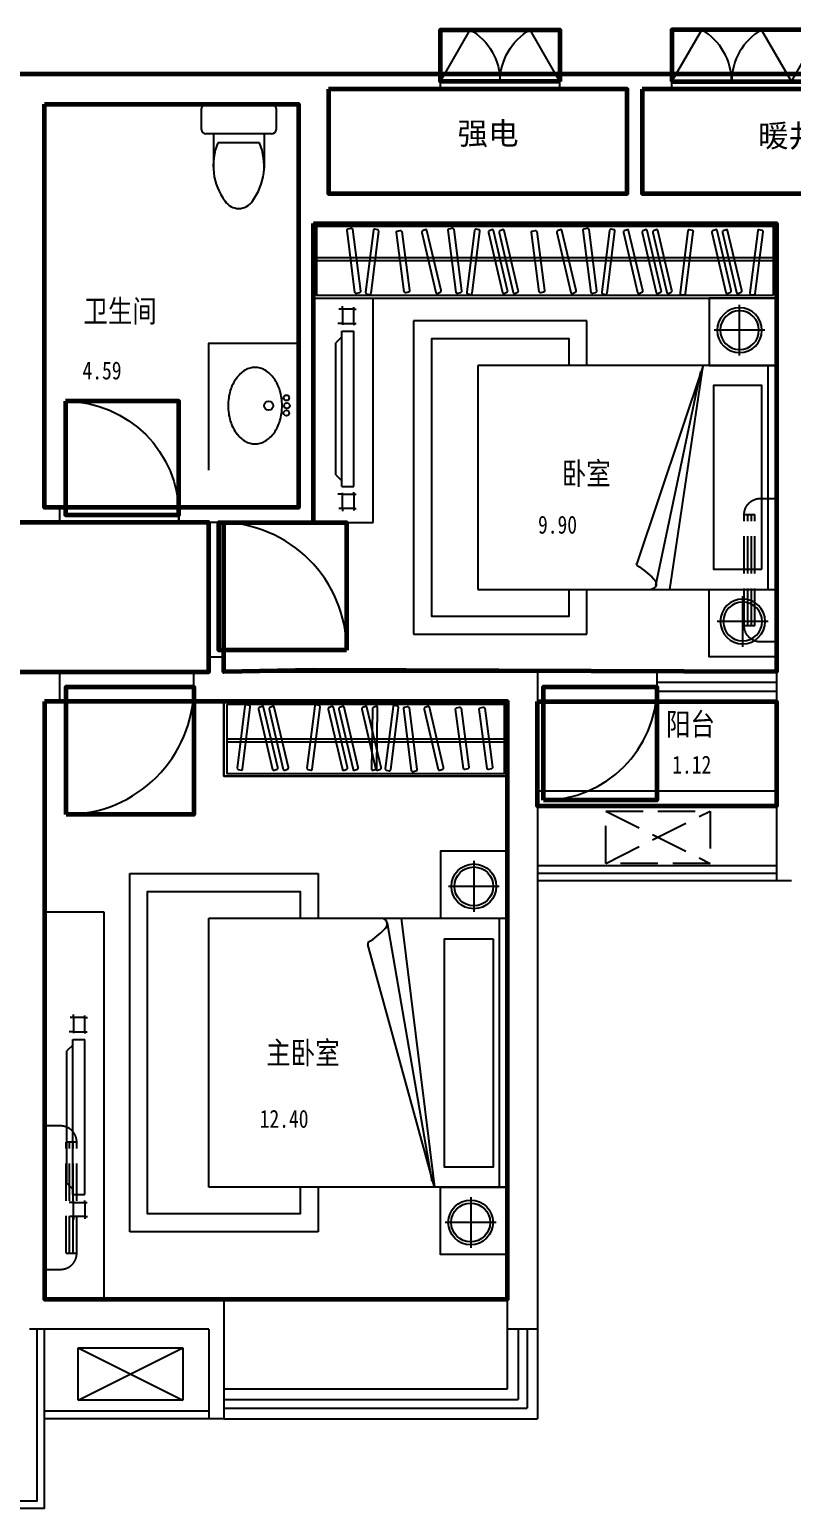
# Model space of a CAD drawing. Extents: x -355297 to -319897, y -340725 to -321125.
# Drawn here: x -342697 to -337597, y -340725 to -330826 of the extents above; entities that cross this region are included whole.
import ezdxf
from ezdxf.enums import TextEntityAlignment as Align

# ---------------------------------------------------------------- set-up
doc = ezdxf.new("R2010")
doc.units = 0
doc.header["$LTSCALE"] = 1000
doc.header["$MEASUREMENT"] = 0
doc.linetypes.add('DASH', pattern=[0.35, 0.25, -0.1])
doc.layers.get('0').update_dxf_attribs({"linetype": 'CONTINUOUS'})
for name, color, linetype in [('0-室内空调位', 8, 'DASH'), ('A-FURN-MOVE', 47, 'DASH'), ('LVTRY', 8, 'CONTINUOUS'), ('PUB_TEXT', 7, 'CONTINUOUS'), ('TEXT', 6, 'CONTINUOUS'), ('WALL', 2, 'CONTINUOUS'), ('WIND', 2, 'CONTINUOUS'), ('WINDOW', 3, 'CONTINUOUS'), ('WINDOW_TEXT', 7, 'CONTINUOUS'), ('家具', 145, 'CONTINUOUS'), ('家具ALL', 33, 'CONTINUOUS'), ('空调', 32, 'CONTINUOUS'), ('面积', 2, 'CONTINUOUS')]:
    doc.layers.add(name, color=color, linetype=linetype)
for name, color, linetype, lineweight in [('GT_卧室', 1, 'CONTINUOUS', 60), ('GT_卫生间', 5, 'CONTINUOUS', 60), ('GT_电机房', 210, 'CONTINUOUS', 60), ('GT_过道', 30, 'CONTINUOUS', 60), ('GT_门', 245, 'CONTINUOUS', 60), ('GT_阳台', 6, 'CONTINUOUS', 60), ('GT_风机房', 230, 'CONTINUOUS', 60)]:
    doc.layers.add(name, color=color, linetype=linetype, lineweight=lineweight)
doc.styles.add('CCDI_T0G_01', font='simhei.ttf')
doc.styles.add('SIMPLEX', font='SIMPLEX.SHX')

# ---------------------------------------------------------------- blocks, each defined once
blk = doc.blocks.new('U_B12NRT')
blk.add_lwpolyline([(245, 254.6, 0.133472), (227.1, 320.1, 0.106773), (170, 382.2, 0.082729), (90.5, 420.6, 0.07122), (-10.9, 435.1, 0.07122), (-112.3, 420.6, 0.082729), (-191.8, 382.2, 0.106773), (-248.9, 320.1, 0.133472), (-266.7, 254.6, 0.133472), (-248.9, 189, 0.106773), (-191.8, 126.9, 0.082729), (-112.3, 88.5, 0.07122), (-10.9, 74, 0.07122), (90.5, 88.5, 0.082729), (170, 126.9, 0.106773), (227.1, 189, 0.133472)], format="xyb", close=True)
for centre, radius in [((-10.9, 164.3), 30.1), ((-59.8, 45.1), 18.8), ((-10.9, 41.5), 18.8), ((41.8, 45.1), 18.8)]:
    blk.add_circle(centre, radius)
blk = doc.blocks.new('U_B5ZSN')
for p, q in [((-220, 0), (220, 0)), ((-250, -170), (-250, -30)), ((250, -30), (250, -170)), ((220, -200), (-220, -200)), ((-169.7, -200.4), (-169.7, -430.4)), ((139.7, -260.4), (-139.7, -260.4)), ((169.7, -200.4), (169.7, -430.4))]:
    blk.add_line(p, q)
for centre, radius, start, end in [((-220, -30), 30, 90, 180), ((220, -30), 30, 0, 90), ((-220, -170), 30, 180, 270), ((220, -170), 30, 270, 0), ((227.4, -412.8), 397.5, 157.45048, 216.63814), ((-227.4, -412.8), 397.5, 323.36186, 22.54952), ((0, -589.6), 109.8, 213.45086, 326.54914)]:
    blk.add_arc(centre, radius, start, end)
blk = doc.blocks.new('_DBLK')
blk.add_line((-0.45, 0), (-0.45, -0.95))
blk.add_arc((-0.45, 0), 0.95, 270, 0)
at = {"layer": 'WINDOW_TEXT', "style": 'SIMPLEX', "flags": 9}
blk.add_attdef('A', text='', height=1, dxfattribs=at).set_placement((0, 1.5), align=Align.MIDDLE)
blk = doc.blocks.new('A$C54607170')
at = {"layer": '家具'}
for p, q in [((19.9, 105.5), (5.8, 105.5)), ((19.9, 105.5), (19.9, 122.3)), ((114.9, 105.5), (114.9, 121.2)), ((114.9, 105.5), (127.5, 105.5)), ((19.9, 29.9), (0, 29.9)), ((19.9, 29.9), (19.9, 6.8)), ((114.9, 29.9), (124.3, 29.9)), ((114.9, 29.9), (114.9, 0))]:
    blk.add_line(p, q, dxfattribs=at)
blk.add_lwpolyline([(114.9, 105.5), (19.9, 105.5), (19.9, 29.9), (114.9, 29.9)], close=True, dxfattribs=at)
blk = doc.blocks.new('A$C5F6F7D46')
at = {"layer": '家具'}
for p, q in [((544.7, 120), (1583, 120)), ((544.7, 40), (544.7, 120)), ((1583, 40), (1583, 120)), ((544.7, 40), (1583, 40)), ((621.6, 0), (581.6, 40)), ((1546.1, 40), (1506.1, 0)), ((621.6, 0), (1506.1, 0))]:
    blk.add_line(p, q, dxfattribs=at)
blk = doc.blocks.new('A$C0298320C')
blk.add_blockref('A$C54607170', (377.5, 14.5))
at = {"xscale": -1}
blk.add_blockref('A$C54607170', (1750.2, 14.5), dxfattribs=at)
at = {"layer": '面积'}
blk.add_blockref('A$C5F6F7D46', (0, 0), dxfattribs=at)
blk = doc.blocks.new('A$C2C4A43AB')
at = {"layer": '家具'}
for p, q in [((450, 2529.8), (2250, 2529.8)), ((450, 529.8), (450, 2529.8)), ((2250, 2529.8), (2250, 529.8)), ((2250, 2529.8), (2250, 529.8)), ((2250, 2529.8), (2250, 2359.8)), ((236.6, 2473.8), (236.3, 2133.8)), ((450, 2474), (2250, 2474)), ((2486, 2452.7), (2485.7, 2112.7)), ((66.5, 2303.9), (406.5, 2303.6)), ((2315.9, 2282.9), (2655.9, 2282.6)), ((450, 1816.4), (2250.4, 2040)), ((480.3, 1723.2), (2209.1, 2022.9)), ((2250.4, 2040), (625, 1594)), ((151.3, 1260.9), (450, 1260.9)), ((151.3, 0), (151.3, 1260.9)), ((2250, 1260.9), (2548.7, 1260.9)), ((2548.7, 1260.9), (2548.7, 0)), ((2250, 529.8), (450, 529.8)), ((2548.7, 0), (151.3, 0))]:
    blk.add_line(p, q, dxfattribs=at)
for points in [[(0, 2529.8), (0, 2079.8), (450, 2079.8), (450, 2529.8)], [(2700, 2529.8), (2700, 2079.8), (2250, 2079.8), (2250, 2529.8)], [(587.2, 2432.2), (2115.7, 2432.2), (2115.7, 2107.6), (587.2, 2107.6)]]:
    blk.add_lwpolyline(points, close=True, dxfattribs=at)
blk.add_lwpolyline([(2250, 1140.9), (2428.7, 1140.9), (2428.7, 120), (271.3, 120), (271.3, 1140.9), (450, 1140.9)], dxfattribs=at)
for centre, radius in [((236.5, 2303.8), 150), ((236.5, 2303.8), 130), ((2485.9, 2282.7), 150), ((2485.9, 2282.7), 130)]:
    blk.add_circle(centre, radius, dxfattribs=at)
for centre, radius, start, end in [((489.3, 1685), 39.3, 34.76973, 171.6858), ((104.1, 1273.5), 602.1, 32.54346, 46.10592), ((620.1, 1602.8), 10, 212.54346, 299.04815)]:
    blk.add_arc(centre, radius, start, end, dxfattribs=at)
blk = doc.blocks.new('A$C1C95116E')
at = {"layer": '家具'}
for p, q in [((450, 2529.8), (1950, 2529.8)), ((450, 529.8), (450, 2529.8)), ((1950, 2529.8), (1950, 529.8)), ((1950, 2529.8), (1950, 529.8)), ((1950, 2529.8), (1950, 2359.8)), ((236.6, 2473.8), (236.3, 2133.8)), ((450, 2474), (1950, 2474)), ((2186, 2452.7), (2185.7, 2112.7)), ((66.5, 2303.9), (406.5, 2303.6)), ((2015.9, 2282.9), (2355.9, 2282.6)), ((450, 1816.4), (1950.4, 2040)), ((480.3, 1723.2), (1909.1, 2022.9)), ((1950.4, 2040), (625, 1594)), ((151.3, 1260.9), (450, 1260.9)), ((151.3, 100), (151.3, 1260.9)), ((1950, 1260.9), (2248.7, 1260.9)), ((2248.7, 1260.9), (2248.7, 100)), ((1950, 529.8), (450, 529.8)), ((2248.7, 100), (151.3, 100))]:
    blk.add_line(p, q, dxfattribs=at)
for points in [[(0, 2529.8), (0, 2079.8), (450, 2079.8), (450, 2529.8)], [(2400, 2529.8), (2400, 2079.8), (1950, 2079.8), (1950, 2529.8)], [(587.2, 2432.2), (1815.7, 2432.2), (1815.7, 2107.6), (587.2, 2107.6)]]:
    blk.add_lwpolyline(points, close=True, dxfattribs=at)
blk.add_lwpolyline([(1950, 1140.9), (2128.7, 1140.9), (2128.7, 220), (271.3, 220), (271.3, 1140.9), (450, 1140.9)], dxfattribs=at)
for centre, radius in [((236.5, 2303.8), 150), ((236.5, 2303.8), 130), ((2185.9, 2282.7), 150), ((2185.9, 2282.7), 130)]:
    blk.add_circle(centre, radius, dxfattribs=at)
for centre, radius, start, end in [((489.3, 1685), 39.3, 34.76973, 171.6858), ((104.1, 1273.5), 602.1, 32.54346, 46.10592), ((620.1, 1602.8), 10, 212.54346, 299.04815)]:
    blk.add_arc(centre, radius, start, end, dxfattribs=at)
blk = doc.blocks.new('_A0GGR')
for p, q in [((-0.5, 0), (-0.25, -0.433)), ((0.5, 0), (0.25, -0.433))]:
    blk.add_line(p, q)
for centre, start, end in [((-0.5, 0), 300, 0), ((0.5, 0), 180, 240)]:
    blk.add_arc(centre, 0.5, start, end)
blk = doc.blocks.new('壁挂空调')
at = {"layer": 'A-FURN-MOVE'}
for p, q in [((-108, 216), (-852, 216)), ((-852, 216), (-852, 144)), ((-108, 144), (-108, 216)), ((-960, 108), (-960, 0)), ((-108, 192), (-852, 192)), ((-108, 168), (-852, 168)), ((-108, 144), (-852, 144)), ((0, 0), (0, 108)), ((-960, 0), (0, 0))]:
    blk.add_line(p, q, dxfattribs=at)
for centre, start, end in [((-852, 108), 90, 180), ((-108, 108), 0, 90)]:
    blk.add_arc(centre, 108, start, end, dxfattribs=at)

msp = doc.modelspace()

# ---------------------------------------------------------------- linework, layer by layer
at = {"layer": 'GT_卧室'}
for points in [[(-340797.3, -332124.6), (-337697.3, -332124.6), (-337697.3, -335124.6), (-340797.3, -335113.5), (-341397.3, -335124.6), (-341397.3, -334124.6), (-340797.3, -334124.6), (-340797.3, -332124.6)], [(-342597.3, -335324.6), (-342597.3, -339324.6), (-339497.3, -339324.6), (-339497.3, -335324.6), (-342597.3, -335324.6)]]:
    msp.add_lwpolyline(points, dxfattribs=at)
at = {"layer": 'GT_卫生间'}
msp.add_lwpolyline([(-342597.3, -331324.6), (-340897.3, -331324.6), (-340897.3, -334024.6), (-342597.3, -334024.6), (-342597.3, -331324.6)], dxfattribs=at)
at = {"layer": 'GT_电机房'}
msp.add_lwpolyline([(-340697.3, -331224.6), (-340697.3, -331924.6), (-338697.4, -331924.6), (-338697.4, -331224.6), (-340697.3, -331224.6)], dxfattribs=at)
at = {"layer": 'GT_过道'}
for points in [[(-347497.3, -328024.6), (-345897.3, -328024.6), (-345897.3, -329174.6), (-339297.4, -329174.6), (-339297.4, -329774.6), (-329297.7, -329776.3), (-329297.7, -328024.6), (-327697.3, -328024.6), (-327697.3, -331124.7), (-347497.3, -331124.7), (-347497.3, -328024.6)], [(-345497.3, -334124.6), (-345497.3, -335324.6), (-342797.3, -335324.6), (-342797.3, -335124.6), (-341497.3, -335124.6), (-341497.3, -334124.6), (-345497.3, -334124.6)]]:
    msp.add_lwpolyline(points, dxfattribs=at)
at = {"layer": 'GT_门'}
for points in [[(-339147.3, -331174.6), (-339947.3, -331174.6), (-339947.3, -330828.2), (-339147.3, -330828.2), (-339147.3, -331174.6)], [(-338397.4, -331174.6), (-336797.4, -331174.6), (-336797.4, -330828.2), (-338397.4, -330828.2), (-338397.4, -331174.6)], [(-342457.3, -333314.6), (-342457.3, -334074.6), (-341697.3, -334074.6), (-341697.3, -333314.6), (-342457.3, -333314.6)], [(-340574.8, -334979.6), (-341429.8, -334979.6), (-341429.8, -334124.6), (-340574.8, -334124.6), (-340574.8, -334979.6)], [(-342452.3, -336079.6), (-342452.3, -335224.6), (-341597.3, -335224.6), (-341597.3, -336079.6), (-342452.3, -336079.6)], [(-339257.3, -335984.6), (-339257.3, -335224.6), (-338497.3, -335224.6), (-338497.3, -335984.6), (-339257.3, -335984.6)]]:
    msp.add_lwpolyline(points, dxfattribs=at)
at = {"layer": 'GT_阳台'}
msp.add_lwpolyline([(-339297.3, -335324.6), (-337697.3, -335324.6), (-337697.3, -336024.6), (-339297.3, -336024.6), (-339297.3, -335324.6)], dxfattribs=at)
at = {"layer": 'GT_风机房'}
msp.add_lwpolyline([(-338597.4, -331224.6), (-338597.4, -331924.6), (-336597.4, -331924.6), (-336597.4, -331224.6), (-338597.4, -331224.6)], dxfattribs=at)
at = {"layer": 'LVTRY'}
msp.add_lwpolyline([(-341497.3, -333774.6), (-341497.3, -332924.6), (-340897.3, -332924.6)], dxfattribs=at)
at = {"layer": 'WALL'}
for p, q in [((-339947.3, -331124.6), (-343047.3, -331124.6)), ((-339947.3, -331124.6), (-343047.3, -331124.6)), ((-339947.3, -331224.6), (-339947.3, -331124.6)), ((-339947.3, -331224.6), (-339947.3, -331124.6)), ((-338397.4, -331124.6), (-339147.3, -331124.6)), ((-339147.3, -331224.6), (-339147.3, -331124.6)), ((-339147.3, -331224.6), (-339147.3, -331124.6)), ((-338397.4, -331124.6), (-339147.3, -331124.6)), ((-338397.4, -331224.6), (-338397.4, -331124.6)), ((-338397.4, -331224.6), (-338397.4, -331124.6)), ((-340697.3, -331224.6), (-339947.3, -331224.6)), ((-340697.3, -331924.6), (-340697.3, -331224.6)), ((-340697.3, -331924.6), (-340697.3, -331224.6)), ((-340697.3, -331224.6), (-339947.3, -331224.6)), ((-339147.3, -331224.6), (-338697.4, -331224.6)), ((-339147.3, -331224.6), (-338697.4, -331224.6)), ((-338697.4, -331924.6), (-338697.4, -331224.6)), ((-338697.4, -331924.6), (-338697.4, -331224.6)), ((-338597.4, -331924.6), (-338597.4, -331224.6)), ((-338397.4, -331224.6), (-338597.4, -331224.6)), ((-338397.4, -331224.6), (-338597.4, -331224.6)), ((-338597.4, -331924.6), (-338597.4, -331224.6)), ((-342597.3, -331324.6), (-342597.3, -332424.6)), ((-342597.3, -331324.6), (-340897.3, -331324.6)), ((-342597.3, -331324.6), (-340897.3, -331324.6)), ((-342597.3, -331324.6), (-342597.3, -332424.6)), ((-340897.3, -331324.6), (-340897.3, -334024.6)), ((-340897.3, -331324.6), (-340897.3, -334024.6)), ((-338697.4, -331924.6), (-340697.3, -331924.6)), ((-338697.4, -331924.6), (-340697.3, -331924.6)), ((-337697.3, -331924.6), (-338597.4, -331924.6)), ((-337697.3, -331924.6), (-338597.4, -331924.6)), ((-337697.3, -331924.6), (-336597.4, -331924.6)), ((-337697.3, -331924.6), (-336597.4, -331924.6)), ((-340797.3, -332124.6), (-340797.3, -334124.6)), ((-340797.3, -332124.6), (-337697.3, -332124.6)), ((-340797.3, -332124.6), (-337697.3, -332124.6)), ((-340797.3, -332124.6), (-340797.3, -334124.6)), ((-337697.3, -332124.6), (-337697.3, -335324.6)), ((-337697.3, -332124.6), (-337697.3, -336524.6)), ((-337697.3, -332124.6), (-337697.3, -336524.6)), ((-337697.3, -332124.6), (-337697.3, -335324.6)), ((-342597.3, -332424.6), (-342597.3, -332624.6)), ((-342597.3, -332424.6), (-342597.3, -332624.6)), ((-342597.3, -332624.6), (-342597.3, -332974.6)), ((-342597.3, -332624.6), (-342597.3, -332974.6)), ((-342597.3, -332974.6), (-342597.3, -334024.6)), ((-342597.3, -332974.6), (-342597.3, -334024.6)), ((-342597.3, -334024.6), (-342497.3, -334024.6)), ((-342597.3, -334024.6), (-342497.3, -334024.6)), ((-342497.3, -334024.6), (-342497.3, -334124.6)), ((-342497.3, -334024.6), (-342497.3, -334124.6)), ((-341697.3, -334024.6), (-341447.3, -334024.6)), ((-341697.3, -334124.6), (-341697.3, -334024.6)), ((-341697.3, -334124.6), (-341697.3, -334024.6)), ((-341697.3, -334024.6), (-341697.3, -334124.6)), ((-341697.3, -334024.6), (-341697.3, -334124.6)), ((-341697.3, -334124.6), (-341697.3, -334024.6)), ((-341697.3, -334124.6), (-341697.3, -334024.6)), ((-341697.3, -334024.6), (-341447.3, -334024.6)), ((-340897.3, -334024.6), (-341447.3, -334024.6)), ((-340897.3, -334024.6), (-341447.3, -334024.6)), ((-342497.3, -334124.6), (-342697.3, -334124.6)), ((-342497.3, -334124.6), (-342697.3, -334124.6)), ((-341697.3, -334124.6), (-341697.3, -334124.6)), ((-340797.3, -334124.6), (-341697.3, -334124.6)), ((-340797.3, -334124.6), (-341697.3, -334124.6)), ((-341697.3, -334124.6), (-341697.3, -334124.6)), ((-341497.3, -335024.6), (-341397.3, -335024.6)), ((-341497.3, -335124.6), (-341497.3, -335024.6)), ((-341497.3, -335124.6), (-341497.3, -335024.6)), ((-341497.3, -335024.6), (-341397.3, -335024.6)), ((-341397.3, -335024.6), (-341397.3, -335124.6)), ((-341397.3, -335024.6), (-341397.3, -335124.6)), ((-342797.3, -335124.6), (-342497.3, -335124.6)), ((-342797.3, -335124.6), (-342497.3, -335124.6)), ((-342497.3, -335124.6), (-342497.3, -335324.6)), ((-342497.3, -335124.6), (-342497.3, -335324.6)), ((-341597.3, -335124.6), (-341597.3, -335124.6)), ((-341597.3, -335324.6), (-341597.3, -335124.6)), ((-341597.3, -335124.6), (-341497.3, -335124.6)), ((-341597.3, -335124.6), (-341497.3, -335124.6)), ((-341597.3, -335324.6), (-341597.3, -335124.6)), ((-341597.3, -335124.6), (-341597.3, -335124.6)), ((-341397.3, -335124.6), (-339297.3, -335124.6)), ((-341397.3, -335124.6), (-339297.3, -335124.6)), ((-339297.3, -335124.6), (-339297.3, -339524.6)), ((-339297.3, -335124.6), (-339297.3, -339524.6)), ((-342597.3, -335324.6), (-342597.3, -339324.6)), ((-342597.3, -335324.6), (-342497.3, -335324.6)), ((-342597.3, -335324.6), (-342497.3, -335324.6)), ((-342597.3, -335324.6), (-342597.3, -339324.6)), ((-339497.3, -335324.6), (-341597.3, -335324.6)), ((-339497.3, -335324.6), (-341597.3, -335324.6)), ((-339497.3, -335324.6), (-339497.3, -339324.6)), ((-339497.3, -335324.6), (-339497.3, -339324.6)), ((-337597.3, -336524.6), (-337697.3, -336524.6)), ((-337597.3, -336524.6), (-337697.3, -336524.6)), ((-342597.3, -339324.6), (-341397.3, -339324.6)), ((-342597.3, -339324.6), (-341397.3, -339324.6)), ((-341397.3, -339324.6), (-341397.3, -340124.6)), ((-341397.3, -339324.6), (-341397.3, -340124.6)), ((-339497.3, -339324.6), (-339497.3, -339324.6)), ((-339497.3, -339524.6), (-339497.3, -339324.6)), ((-339497.3, -339524.6), (-339497.3, -339324.6)), ((-339497.3, -339324.6), (-339497.3, -339324.6)), ((-341497.3, -339524.6), (-342697.3, -339524.6)), ((-341497.3, -339524.6), (-342697.3, -339524.6)), ((-341497.3, -339524.6), (-341497.3, -340124.6)), ((-341497.3, -339524.6), (-341497.3, -340124.6)), ((-339297.3, -339524.6), (-339497.3, -339524.6)), ((-339297.3, -339524.6), (-339497.3, -339524.6)), ((-341397.3, -340124.6), (-341497.3, -340124.6)), ((-341397.3, -340124.6), (-341497.3, -340124.6))]:
    msp.add_line(p, q, dxfattribs=at)
at = {"layer": 'WINDOW'}
for p, q in [((-339947.3, -331124.6), (-339147.3, -331124.6)), ((-338397.4, -331124.6), (-336797.4, -331124.6)), ((-339947.3, -331224.6), (-339147.3, -331224.6)), ((-338397.4, -331224.6), (-336797.4, -331224.6)), ((-341697.3, -334024.6), (-342497.3, -334024.6)), ((-338497.3, -335124.6), (-338497.3, -335324.6)), ((-338497.3, -335254.6), (-337697.3, -335254.6)), ((-339497.3, -339324.6), (-341397.3, -339324.6)), ((-339497.3, -339324.6), (-341397.3, -339324.6)), ((-339497.3, -339924.6), (-339497.3, -339524.6)), ((-339427.3, -339524.6), (-339427.3, -339994.6)), ((-339367.3, -339524.6), (-339367.3, -340054.6)), ((-339297.3, -339524.6), (-339297.3, -340124.6)), ((-341397.3, -339924.6), (-339497.3, -339924.6)), ((-341397.3, -339994.6), (-339427.3, -339994.6)), ((-341397.3, -340054.6), (-339367.3, -340054.6)), ((-341397.3, -340124.6), (-339297.3, -340124.6))]:
    msp.add_line(p, q, dxfattribs=at)
for points in [[(-338497.3, -335124.6), (-337697.3, -335124.6)], [(-338497.3, -335194.6), (-337697.3, -335194.6)], [(-339297.3, -335324.6), (-337697.3, -335324.6)]]:
    msp.add_lwpolyline(points, dxfattribs=at)
at = {"layer": '家具', "linetype": 'Continuous'}
for p, q in [((-337717.3, -332354.6), (-340767.3, -332354.6)), ((-337717.3, -332374.6), (-340767.3, -332374.6)), ((-341397.3, -335824.6), (-341397.3, -335324.6)), ((-341397.3, -335824.6), (-341397.3, -335324.6)), ((-339497.3, -335824.6), (-339497.3, -335324.6)), ((-341377.3, -335574.6), (-339517.3, -335574.6)), ((-341377.3, -335594.6), (-339517.3, -335594.6)), ((-339497.3, -335824.6), (-341397.3, -335824.6))]:
    msp.add_line(p, q, dxfattribs=at)
at = {"layer": '家具'}
for p, q in [((-340397.3, -334124.6), (-340397.3, -332624.6)), ((-340797.3, -334124.6), (-340397.3, -334124.6)), ((-342197.3, -339324.6), (-342197.3, -336734))]:
    msp.add_line(p, q, dxfattribs=at)
at = {"layer": '家具', "linetype": 'Continuous'}
for points in [[(-337697.3, -332624.6), (-337697.3, -332124.6), (-340797.3, -332124.6), (-340797.3, -332624.6)], [(-337717.3, -332604.6), (-337717.3, -332144.6), (-340777.3, -332144.6), (-340777.3, -332604.6)], [(-341397.3, -335324.6), (-341397.3, -335824.6), (-339497.3, -335824.6), (-339497.3, -335324.6)], [(-341377.3, -335344.6), (-341377.3, -335804.6), (-339517.3, -335804.6), (-339517.3, -335344.6)]]:
    msp.add_lwpolyline(points, close=True, dxfattribs=at)
for points in [[(-340535.2, -332162.1), (-340483.1, -332577.9, -0.414214), (-340489.5, -332587.9), (-340509.1, -332592, -0.414214), (-340519.1, -332585.5), (-340571.2, -332169.7, -0.414214), (-340564.7, -332159.7), (-340545.2, -332155.6, -0.414214)], [(-340395.4, -332169), (-340447.6, -332584.8, 0.414214), (-340441.1, -332594.8), (-340421.5, -332598.9, 0.414214), (-340411.6, -332592.4), (-340359.4, -332176.5, 0.414214), (-340365.9, -332166.6), (-340385.4, -332162.5, 0.414214)], [(-340205.5, -332177.8), (-340153.3, -332573.3, -0.414214), (-340159.8, -332583.3), (-340179.3, -332587.4, -0.414214), (-340189.3, -332580.9), (-340241.5, -332185.3, -0.414214), (-340235, -332175.4), (-340215.4, -332171.3, -0.414214)], [(-339943.1, -332573.6), (-340037.2, -332170.4, 0.414214), (-340048.1, -332165.8), (-340066.7, -332173.2, 0.414214), (-340071.4, -332184.1), (-339977.3, -332587.3, 0.414214), (-339966.4, -332591.9), (-339947.8, -332584.5, 0.414214)], [(-339858.3, -332162.1), (-339806.1, -332577.9, -0.414214), (-339812.6, -332587.9), (-339832.1, -332592, -0.414214), (-339842.1, -332585.5), (-339894.3, -332169.7, -0.414214), (-339887.8, -332159.7), (-339868.2, -332155.6, -0.414214)], [(-339718.4, -332169), (-339770.6, -332584.8, 0.414214), (-339764.1, -332594.8), (-339744.6, -332598.9, 0.414214), (-339734.6, -332592.4), (-339682.4, -332176.5, 0.414214), (-339688.9, -332166.6), (-339708.5, -332162.5, 0.414214)], [(-339496.9, -332573.6), (-339591, -332170.4, 0.414214), (-339601.9, -332165.8), (-339620.4, -332173.2, 0.414214), (-339625.1, -332184.1), (-339531, -332587.3, 0.414214), (-339520.1, -332591.9), (-339501.6, -332584.5, 0.414214)], [(-339425.7, -332573.6), (-339519.8, -332170.4, 0.414214), (-339530.7, -332165.8), (-339549.2, -332173.2, 0.414214), (-339553.9, -332184.1), (-339459.8, -332587.3, 0.414214), (-339448.9, -332591.9), (-339430.4, -332584.5, 0.414214)], [(-339301.6, -332177.8), (-339249.4, -332573.3, -0.414214), (-339255.9, -332583.3), (-339275.5, -332587.4, -0.414214), (-339285.4, -332580.9), (-339337.6, -332185.3, -0.414214), (-339331.1, -332175.4), (-339311.6, -332171.3, -0.414214)], [(-339039.3, -332573.6), (-339133.3, -332170.4, 0.414214), (-339144.3, -332165.8), (-339162.8, -332173.2, 0.414214), (-339167.5, -332184.1), (-339073.4, -332587.3, 0.414214), (-339062.5, -332591.9), (-339043.9, -332584.5, 0.414214)], [(-338954.4, -332162.1), (-338902.2, -332577.9, -0.414214), (-338908.7, -332587.9), (-338928.3, -332592, -0.414214), (-338938.2, -332585.5), (-338990.4, -332169.7, -0.414214), (-338983.9, -332159.7), (-338964.4, -332155.6, -0.414214)], [(-338814.6, -332169), (-338866.8, -332584.8, 0.414214), (-338860.3, -332594.8), (-338840.7, -332598.9, 0.414214), (-338830.8, -332592.4), (-338778.6, -332176.5, 0.414214), (-338785.1, -332166.6), (-338804.6, -332162.5, 0.414214)], [(-338593, -332573.6), (-338687.1, -332170.4, 0.414214), (-338698, -332165.8), (-338716.6, -332173.2, 0.414214), (-338721.3, -332184.1), (-338627.2, -332587.3, 0.414214), (-338616.3, -332591.9), (-338597.7, -332584.5, 0.414214)], [(-338468.4, -332573.6), (-338562.5, -332170.4, 0.414214), (-338573.4, -332165.8), (-338592, -332173.2, 0.414214), (-338596.6, -332184.1), (-338502.6, -332587.3, 0.414214), (-338491.6, -332591.9), (-338473.1, -332584.5, 0.414214)], [(-338397.2, -332573.6), (-338491.3, -332170.4, 0.414214), (-338502.2, -332165.8), (-338520.8, -332173.2, 0.414214), (-338525.5, -332184.1), (-338431.4, -332587.3, 0.414214), (-338420.5, -332591.9), (-338401.9, -332584.5, 0.414214)], [(-338306.2, -332596.2), (-338254, -332180.4, 0.414214), (-338260.5, -332170.4), (-338280, -332166.3, 0.414214), (-338290, -332172.8), (-338342.2, -332588.6, 0.414214), (-338335.7, -332598.6), (-338316.1, -332602.7, 0.414214)], [(-338001.3, -332573.6), (-338095.4, -332170.4, 0.414214), (-338106.3, -332165.8), (-338124.8, -332173.2, 0.414214), (-338129.5, -332184.1), (-338035.4, -332587.3, 0.414214), (-338024.5, -332591.9), (-338006, -332584.5, 0.414214)], [(-337930.1, -332573.6), (-338024.2, -332170.4, 0.414214), (-338035.1, -332165.8), (-338053.7, -332173.2, 0.414214), (-338058.3, -332184.1), (-337964.3, -332587.3, 0.414214), (-337953.3, -332591.9), (-337934.8, -332584.5, 0.414214)], [(-337839, -332596.2), (-337786.9, -332180.4, 0.414214), (-337793.3, -332170.4), (-337812.9, -332166.3, 0.414214), (-337822.8, -332172.8), (-337875, -332588.6, 0.414214), (-337868.5, -332598.6), (-337849, -332602.7, 0.414214)], [(-341255.6, -335353), (-341307.7, -335768.9, 0.414214), (-341301.2, -335778.8), (-341281.7, -335782.9, 0.414214), (-341271.7, -335776.4), (-341219.6, -335360.6, 0.414214), (-341226, -335350.7), (-341245.6, -335346.5, 0.414214)], [(-340788.4, -335353), (-340840.6, -335768.9, 0.414214), (-340834.1, -335778.8), (-340814.6, -335782.9, 0.414214), (-340804.6, -335776.4), (-340752.4, -335360.6, 0.414214), (-340758.9, -335350.7), (-340778.5, -335346.5, 0.414214)], [(-340280, -335780.3), (-340227.8, -335364.4, 0.414214), (-340234.3, -335354.5), (-340253.9, -335350.4, 0.414214), (-340263.8, -335356.9), (-340316, -335772.7, 0.414214), (-340309.5, -335782.7), (-340290, -335786.8, 0.414214)], [(-341164.5, -335375.6), (-341070.4, -335778.8, 0.414214), (-341059.5, -335783.5), (-341040.9, -335776.1, 0.414214), (-341036.3, -335765.1), (-341130.3, -335362, 0.414214), (-341141.3, -335357.3), (-341159.8, -335364.7, 0.414214)], [(-341093.3, -335375.6), (-340999.2, -335778.8, 0.414214), (-340988.3, -335783.5), (-340969.8, -335776.1, 0.414214), (-340965.1, -335765.1), (-341059.2, -335362, 0.414214), (-341070.1, -335357.3), (-341088.6, -335364.7, 0.414214)], [(-340697.4, -335375.6), (-340603.3, -335778.8, 0.414214), (-340592.4, -335783.5), (-340573.8, -335776.1, 0.414214), (-340569.1, -335765.1), (-340663.2, -335362, 0.414214), (-340674.1, -335357.3), (-340692.7, -335364.7, 0.414214)], [(-340626.2, -335375.6), (-340532.1, -335778.8, 0.414214), (-340521.2, -335783.5), (-340502.6, -335776.1, 0.414214), (-340498, -335765.1), (-340592, -335362, 0.414214), (-340602.9, -335357.3), (-340621.5, -335364.7, 0.414214)], [(-340472.8, -335375.6), (-340378.7, -335778.8, 0.414214), (-340367.8, -335783.5), (-340349.2, -335776.1, 0.414214), (-340344.5, -335765.1), (-340438.6, -335362, 0.414214), (-340449.5, -335357.3), (-340468.1, -335364.7, 0.414214)], [(-340401.6, -335375.6), (-340407.5, -335778.8, 0.414214), (-340396.6, -335783.5), (-340378, -335776.1, 0.414214), (-340373.3, -335765.1), (-340367.4, -335362, 0.414214), (-340378.3, -335357.3), (-340396.9, -335364.7, 0.414214)], [(-340140.2, -335787.2), (-340192.3, -335371.3, -0.414214), (-340185.9, -335361.4), (-340166.3, -335357.2, -0.414214), (-340156.4, -335363.7), (-340104.2, -335779.6, -0.414214), (-340110.7, -335789.5), (-340130.2, -335793.6, -0.414214)], [(-340055.3, -335375.6), (-339961.2, -335778.8, 0.414214), (-339950.3, -335783.5), (-339931.8, -335776.1, 0.414214), (-339927.1, -335765.1), (-340021.2, -335362, 0.414214), (-340032.1, -335357.3), (-340050.6, -335364.7, 0.414214)], [(-339793, -335771.5), (-339845.2, -335375.9, -0.414214), (-339838.7, -335366), (-339819.1, -335361.8, -0.414214), (-339809.2, -335368.3), (-339757, -335763.9, -0.414214), (-339763.5, -335773.9), (-339783, -335778, -0.414214)], [(-339634.6, -335771.5), (-339686.7, -335375.9, -0.414214), (-339680.2, -335366), (-339660.7, -335361.8, -0.414214), (-339650.7, -335368.3), (-339598.6, -335763.9, -0.414214), (-339605, -335773.9), (-339624.6, -335778, -0.414214)]]:
    msp.add_lwpolyline(points, format="xyb", close=True, dxfattribs=at)
at = {"layer": '家具'}
msp.add_lwpolyline([(-342197.3, -336734), (-342597.3, -336734)], dxfattribs=at)
at = {"layer": '家具ALL'}
for q in [(-342597.3, -339524.6), (-346497.3, -340724.6)]:
    msp.add_line((-342597.3, -340724.6), q, dxfattribs=at)
for points in [[(-337697.3, -336424.6), (-339297.3, -336424.6)], [(-337697.3, -336474.6), (-339297.3, -336474.6)], [(-337697.3, -336524.6), (-339297.3, -336524.6)], [(-346447.3, -340674.6), (-342647.3, -340674.6), (-342647.3, -339524.6)]]:
    msp.add_lwpolyline(points, dxfattribs=at)
at = {"layer": '空调', "linetype": 'DASH'}
for p, q in [((-338840.7, -336057), (-338140.7, -336407)), ((-338840.7, -336407), (-338140.7, -336057)), ((-338840.7, -336407), (-338840.7, -336057)), ((-338840.7, -336057), (-338140.7, -336057)), ((-338140.7, -336057), (-338140.7, -336407)), ((-338140.7, -336407), (-338840.7, -336407))]:
    msp.add_line(p, q, dxfattribs=at)
at = {"layer": '空调'}
for p, q in [((-342371.5, -339649.2), (-341671.5, -339999.2)), ((-342371.5, -339999.2), (-341671.5, -339649.2)), ((-342371.5, -339999.2), (-342371.5, -339649.2)), ((-342371.5, -339649.2), (-341671.5, -339649.2)), ((-341671.5, -339649.2), (-341671.5, -339999.2)), ((-341671.5, -339999.2), (-342371.5, -339999.2)), ((-341497.3, -340074.6), (-342597.3, -340074.6)), ((-341497.3, -340124.6), (-342597.3, -340124.6))]:
    msp.add_line(p, q, dxfattribs=at)
msp.add_lwpolyline([(-337697.3, -335924.6), (-339297.3, -335924.6)], dxfattribs=at)
at = {"layer": '空调', "linetype": 'DASH'}
msp.add_lwpolyline([(-337697.3, -336024.6), (-339297.3, -336024.6)], dxfattribs=at)

# ---------------------------------------------------------------- block references
at = {"layer": '0-室内空调位', "xscale": -1, "rotation": 89.99999998665979}
msp.add_blockref('壁挂空调', (-337697.3, -334924.6), dxfattribs=at)
at = {"layer": '0-室内空调位', "rotation": 270}
msp.add_blockref('壁挂空调', (-342597.3, -339124.6), dxfattribs=at)
at = {"layer": 'LVTRY'}
msp.add_blockref('U_B5ZSN', (-341297.3, -331324.6), dxfattribs=at)
at = {"layer": 'LVTRY', "rotation": 90.00000005336085}
msp.add_blockref('U_B12NRT', (-340933, -333333), dxfattribs=at)
at = {"layer": 'WIND', "zscale": 2100}
for p, xscale, yscale, rotation in [((-342097.3, -334074.6), -800.0000000006984, 800.0000000006984, 180), ((-341429.8, -334574.6), 900.0000000004657, 900.0000000004657, 90)]:
    msp.add_blockref('_DBLK', p, dxfattribs=dict(at, xscale=xscale, yscale=yscale, rotation=rotation))
for p, xscale, yscale in [((-342047.3, -335224.6), 900.0000000004657, 900.0000000004657), ((-338897.3, -335224.6), 800.0000000006984, 800.0000000006984)]:
    msp.add_blockref('_DBLK', p, dxfattribs=dict(at, xscale=xscale, yscale=yscale))
at = {"layer": 'WINDOW', "xscale": 800, "yscale": -800, "zscale": 800}
msp.add_blockref('_A0GGR', (-339547.3, -331174.6), dxfattribs=at)
at = {"layer": 'WINDOW', "yscale": 800, "zscale": 800}
for p, xscale, rotation in [((-337997.4, -331174.6), 800, 180.000000002001), ((-337197.4, -331174.6), -800, 179.9999999980031)]:
    msp.add_blockref('_A0GGR', p, dxfattribs=dict(at, xscale=xscale, rotation=rotation))
at = {"layer": '家具', "xscale": -1}
for name, p, rotation in [('A$C1C95116E', (-340227.1, -335024.6), 270), ('A$C0298320C', (-340647.3, -334428.3), 270), ('A$C0298320C', (-342447.3, -339169), 270.0000000800413)]:
    msp.add_blockref(name, p, dxfattribs=dict(at, rotation=rotation))
at = {"layer": '家具', "rotation": 270}
msp.add_blockref('A$C2C4A43AB', (-342027.1, -336324.6), dxfattribs=at)

# ---------------------------------------------------------------- texts
at = {"layer": 'PUB_TEXT', "style": 'CCDI_T0G_01', "width": 0.8}
for s, p in [('4.59', (-342342.9, -333167.8)), ('9.90', (-339293.6, -334200.1)), ('12.40', (-341156.7, -338176.7))]:
    msp.add_text(s, height=120, dxfattribs=at).set_placement(p)
msp.add_text('1.12', height=120, dxfattribs=at).set_placement((-338264.4, -335746.2), align=Align.MIDDLE_CENTER)
at = {"layer": 'TEXT', "style": 'CCDI_T0G_01', "width": 0.8}
for s, p in [('卫生间', (-342090.9, -332710.5)), ('阳台', (-338273, -335475.7)), ('主卧室', (-340867.3, -337675))]:
    msp.add_text(s, height=150, dxfattribs=at).set_placement(p, align=Align.MIDDLE_CENTER)
msp.add_text('卧室', height=150, dxfattribs=at).set_placement((-339134.1, -333872.2))
at = {"layer": 'TEXT', "char_height": 150, "width": 1025.855, "attachment_point": 1, "style": 'CCDI_T0G_01'}
for s, insert in [('强电', (-339833, -331446.2)), ('暖井', (-337821, -331462.1))]:
    msp.add_mtext(s, dxfattribs=dict(at, insert=insert))

doc.saveas('drawing.dxf')
